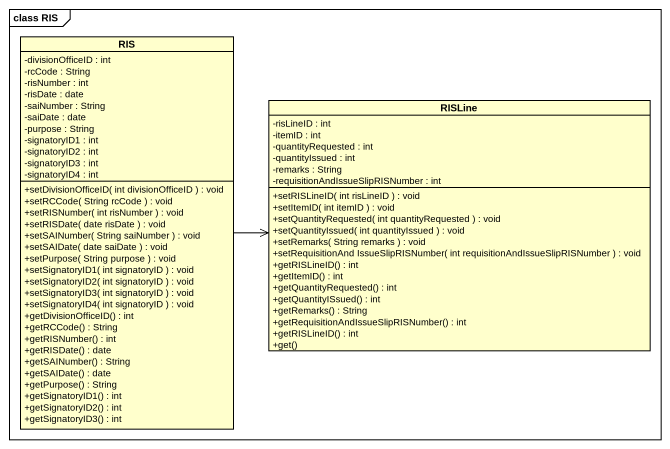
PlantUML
@startuml
mainframe class RIS
hide circle
hide empty members
skinparam classAttributeIconSize 0
class RIS {
  -divisionOfficeID : int
  -rcCode : String
  -risNumber : int
  -risDate : date
  -saiNumber : String
  -saiDate : date
  -purpose : String
  -signatoryID1 : int
  -signatoryID2 : int
  -signatoryID3 : int
  -signatoryID4 : int
  +setDivisionOfficeID( int divisionOfficeID ) : void
  +setRCCode( String rcCode ) : void
  +setRISNumber( int risNumber ) : void
  +setRISDate( date risDate ) : void
  +setSAINumber( String saiNumber ) : void
  +setSAIDate( date saiDate ) : void
  +setPurpose( String purpose ) : void
  +setSignatoryID1( int signatoryID ) : void
  +setSignatoryID2( int signatoryID ) : void
  +setSignatoryID3( int signatoryID ) : void
  +setSignatoryID4( int signatoryID ) : void
  +getDivisionOfficeID() : int
  +getRCCode() : String
  +getRISNumber() : int
  +getRISDate() : date
  +getSAINumber() : String
  +getSAIDate() : date
  +getPurpose() : String
  +getSignatoryID1() : int
  +getSignatoryID2() : int
  +getSignatoryID3() : int
}
class RISLine {
  -risLineID : int
  -itemID : int
  -quantityRequested : int
  -quantityIssued : int
  -remarks : String
  -requisitionAndIssueSlipRISNumber : int
  +setRISLineID( int risLineID ) : void
  +setItemID( int itemID ) : void
  +setQuantityRequested( int quantityRequested ) : void
  +setQuantityIssued( int quantityIssued ) : void
  +setRemarks( String remarks ) : void
  +setRequisitionAnd IssueSlipRISNumber( int requisitionAndIssueSlipRISNumber ) : void
  +getRISLineID() : int
  +getItemID() : int
  +getQuantityRequested() : int
  +getQuantityISsued() : int
  +getRemarks() : String
  +getRequisitionAndIssueSlipRISNumber() : int
  +getRISLineID() : int
  +get()
}
RIS -right-> RISLine
@enduml
